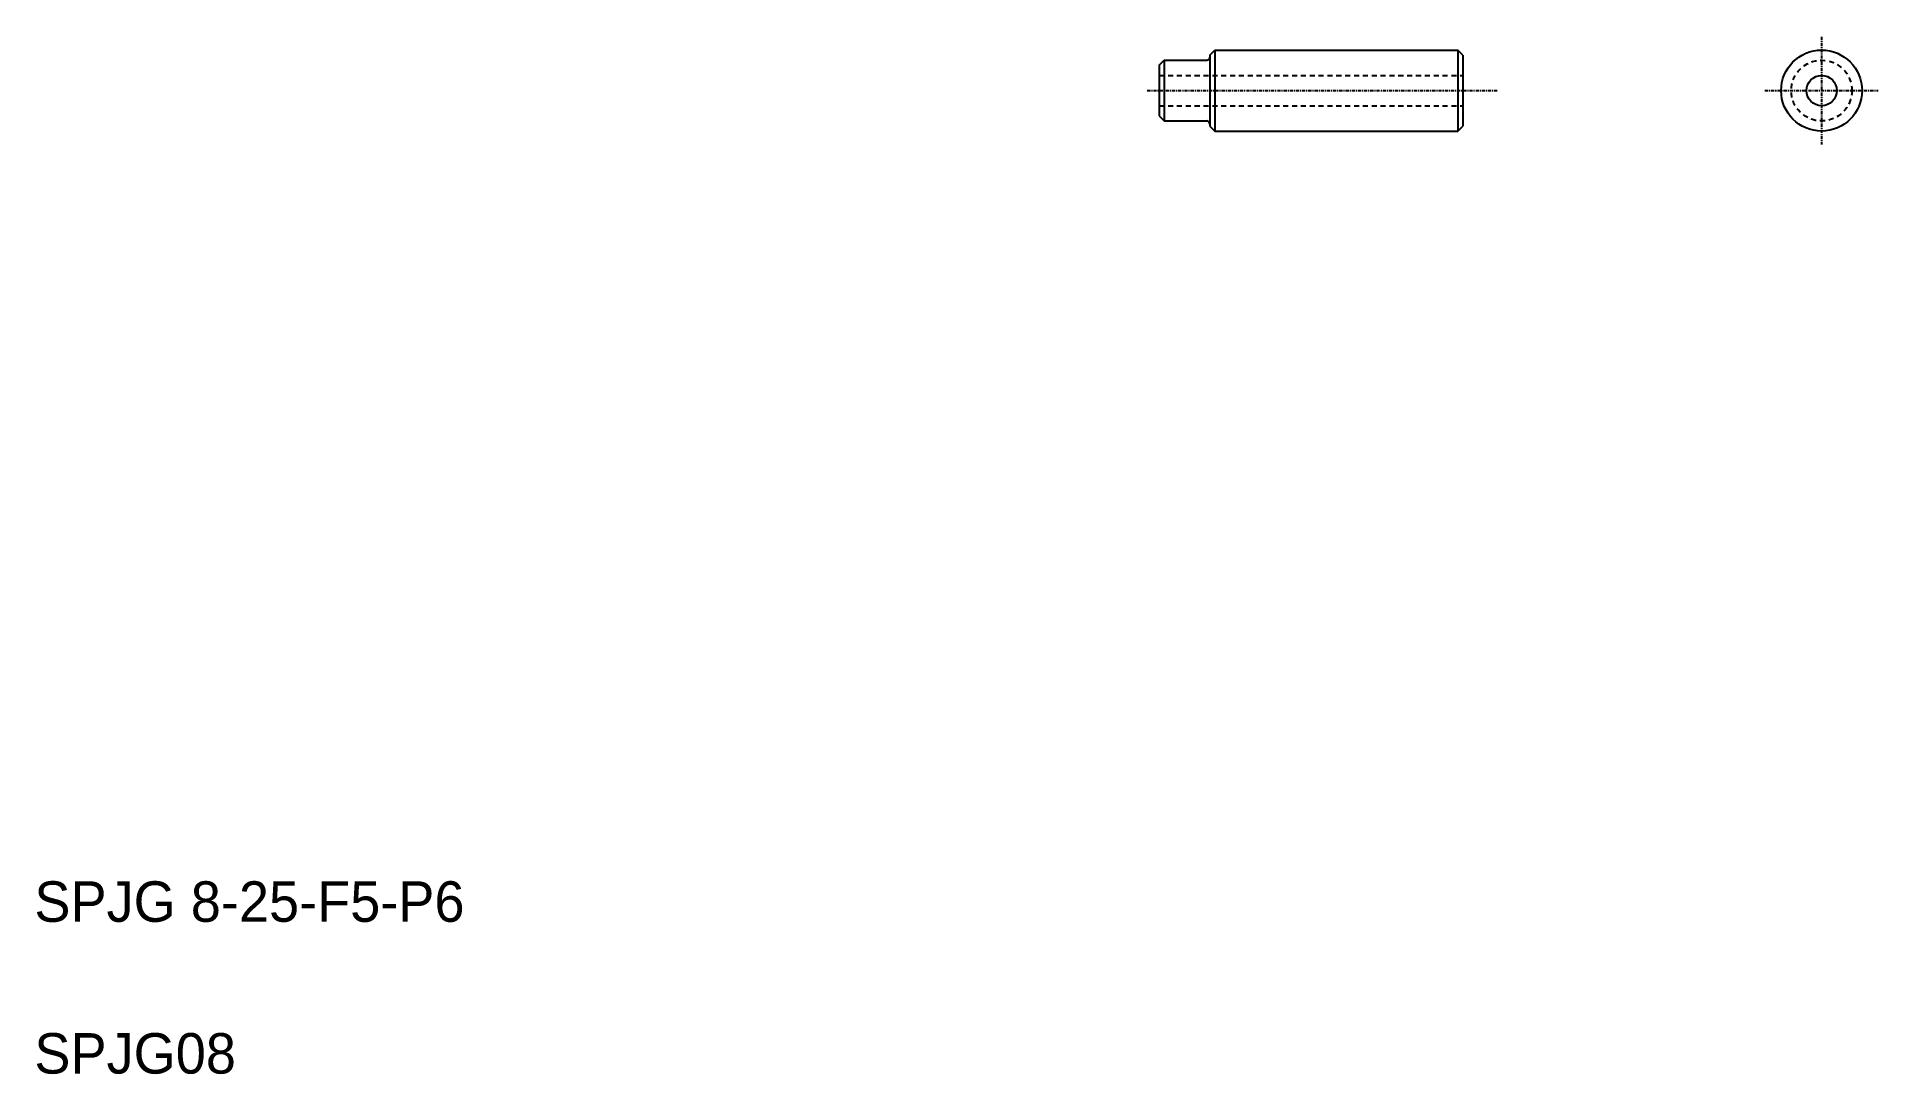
# Model space of a CAD drawing. Extents: x 10 to 192, y 10 to 112.
import ezdxf

# ---------------------------------------------------------------- set-up
doc = ezdxf.new("R2010")
doc.units = 0
doc.header["$LTSCALE"] = 0.25
doc.linetypes.add('CENTER', pattern=[2, 1.25, -0.25, 0.25, -0.25])
doc.linetypes.add('DASHED', pattern=[3.5, 2, -1.5])
doc.layers.get('0').update_dxf_attribs({"linetype": 'CONTINUOUS'})
doc.layers.add('CENTER', color=1, linetype='CENTER')

msp = doc.modelspace()

# ---------------------------------------------------------------- linework, layer by layer
for p, q in [((126.16, 110.64), (126.66, 111.14)), ((126.66, 111.14), (150.66, 111.14)), ((126.66, 111.14), (126.66, 103.14)), ((132.66, 111.14), (132.66, 111.14)), ((138.66, 111.14), (138.66, 111.14)), ((150.66, 111.14), (150.66, 103.14)), ((151.16, 110.64), (150.66, 111.14)), ((121.16, 109.64), (121.66, 110.14)), ((121.16, 109.64), (121.16, 104.64)), ((121.66, 110.14), (121.66, 104.14)), ((126.16, 110.64), (126.16, 103.64)), ((151.16, 110.64), (151.16, 103.64)), ((121.16, 104.64), (121.66, 104.14)), ((126.16, 103.64), (126.66, 103.14)), ((126.66, 103.14), (150.66, 103.14)), ((150.66, 103.14), (151.16, 103.64))]:
    msp.add_line(p, q)
at = {"color": 7, "linetype": 'CONTINUOUS'}
for p, q in [((121.66, 110.14), (125.86, 110.14)), ((121.66, 104.14), (125.86, 104.14))]:
    msp.add_line(p, q, dxfattribs=at)
at = {"color": 3, "linetype": 'DASHED'}
for p, q in [((121.16, 108.64), (151.16, 108.64)), ((121.16, 105.64), (151.16, 105.64))]:
    msp.add_line(p, q, dxfattribs=at)
for radius in [4, 1.5]:
    msp.add_circle((186.62, 107.14), radius)
msp.add_circle((186.62, 107.14), 3, dxfattribs=at)
for centre, start, end in [((125.86, 110.44), 270, 0), ((125.86, 103.84), 0, 90)]:
    msp.add_arc(centre, 0.3, start, end)
at = {"layer": 'CENTER', "color": 1, "linetype": 'CENTER'}
for p, q in [((186.62, 112.45), (186.62, 101.82)), ((119.97, 107.14), (154.55, 107.14)), ((181.02, 107.14), (192.21, 107.14))]:
    msp.add_line(p, q, dxfattribs=at)

# ---------------------------------------------------------------- texts
for s, p in [('SPJG 8-25-F5-P6', (10, 25)), ('SPJG08', (10, 10))]:
    msp.add_text(s, height=4).set_placement(p)

doc.saveas('drawing.dxf')
